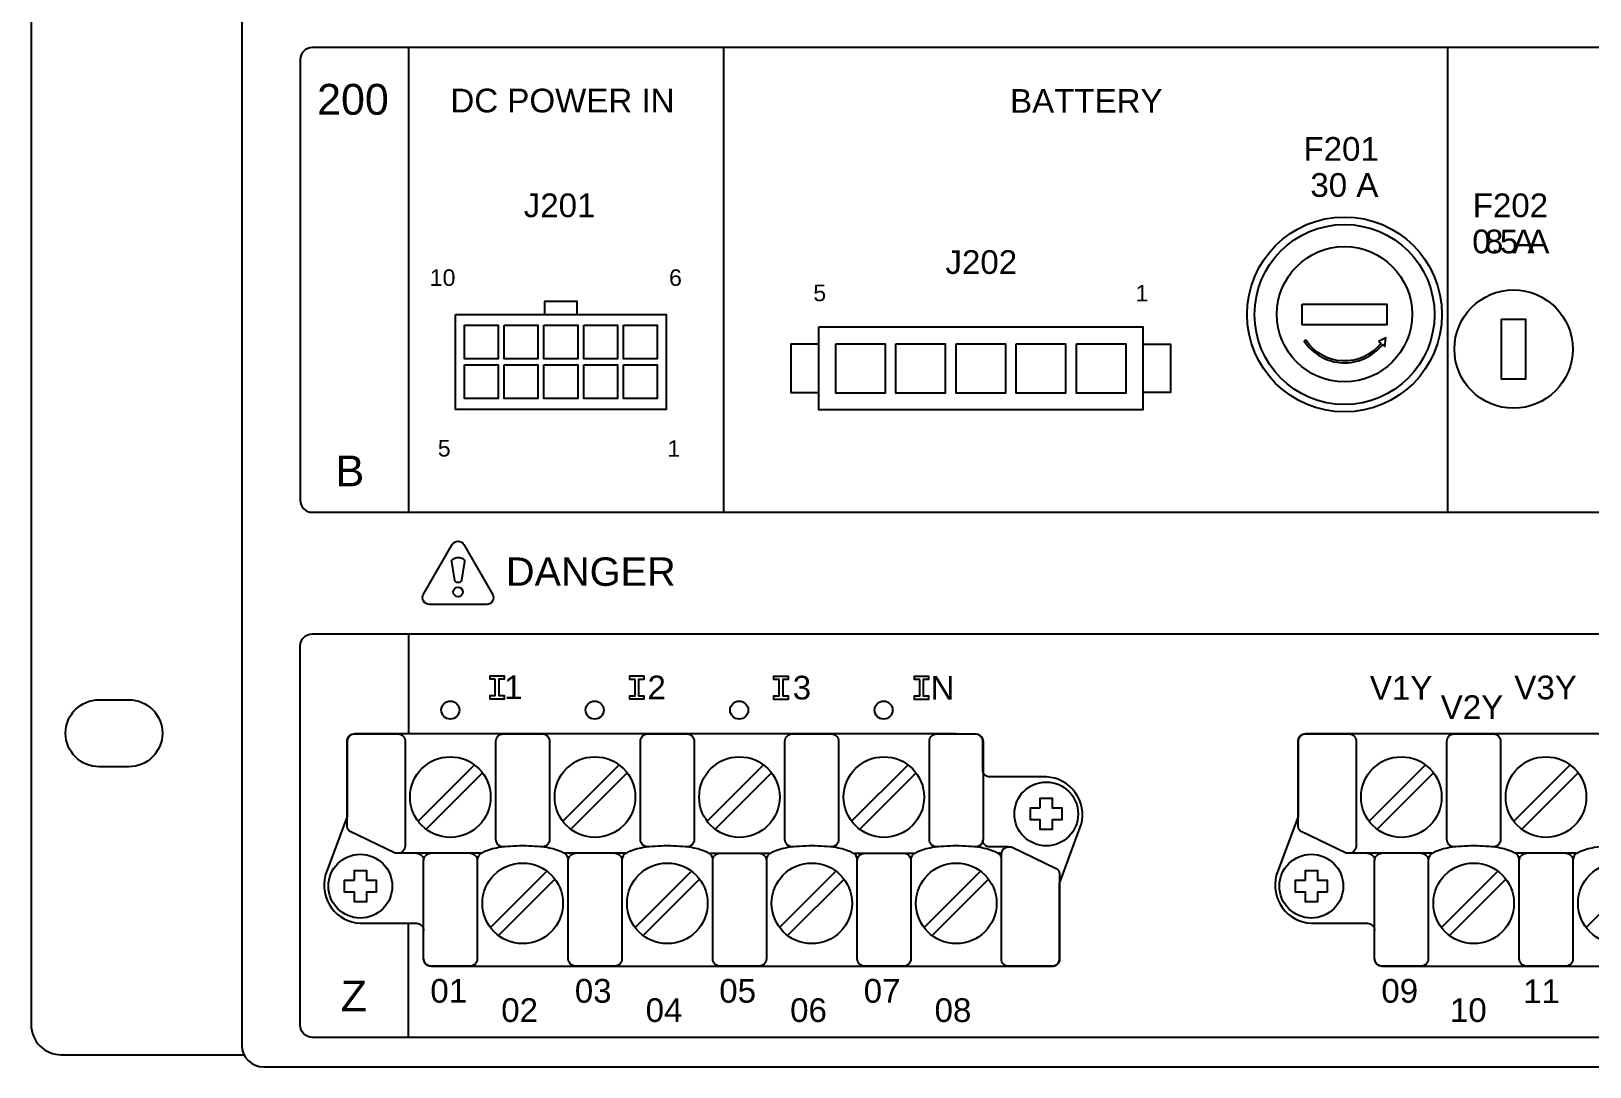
# Model space of a CAD drawing. Extents: x 3 to 47, y 1 to 34.
# Drawn here: x 26 to 32.47, y 12.73 to 17.03 of the extents above; entities that cross this region are included whole.
import ezdxf

# ---------------------------------------------------------------- set-up
doc = ezdxf.new("R2010")
doc.units = 0
doc.header["$MEASUREMENT"] = 0
for name, color, linetype in [('4_1__1__120_VAC__INCLUDES_', 7, 'CONTINUOUS'), ('4_2__2__230_VAC', 7, 'CONTINUOUS'), ('4_3__4__48_VDC', 7, 'CONTINUOUS'), ('4_4__3__125_VDC', 7, 'CONTINUOUS'), ('5_0____DWG', 7, 'CONTINUOUS')]:
    doc.layers.add(name, color=color, linetype=linetype)
doc.styles.add('ARIAL', font='arial.ttf')

msp = doc.modelspace()

# ---------------------------------------------------------------- linework, layer by layer
at = {"layer": '4_1__1__120_VAC__INCLUDES_'}
for points in [[(31.2798, 15.897), (31.6302, 15.897), (31.6302, 15.8104), (31.2798, 15.8104)], [(29.2718, 15.8024), (30.6167, 15.8024), (30.6167, 15.4576), (29.2718, 15.4576)], [(29.3417, 15.7325), (29.5467, 15.7325), (29.5467, 15.5275), (29.3417, 15.5275)], [(29.5918, 15.7325), (29.7968, 15.7325), (29.7968, 15.5275), (29.5918, 15.5275)], [(29.8416, 15.7325), (30.0466, 15.7325), (30.0466, 15.5275), (29.8416, 15.5275)], [(30.0917, 15.7325), (30.2967, 15.7325), (30.2967, 15.5275), (30.0917, 15.5275)], [(30.3418, 15.7325), (30.5468, 15.7325), (30.5468, 15.5275), (30.3418, 15.5275)]]:
    msp.add_lwpolyline(points, close=True, dxfattribs=at)
msp.add_lwpolyline([(31.596, 15.7419), (31.6059, 15.7336, -0.508249), (31.2942, 15.7471), (31.2877, 15.7427, 0.509241), (31.6124, 15.7292), (31.6222, 15.721), (31.6273, 15.7571)], format="xyb", close=True, dxfattribs=at)
for points in [[(29.2718, 15.7301), (29.1557, 15.7301), (29.1557, 15.5299), (29.2718, 15.5299)], [(30.6167, 15.7301), (30.7328, 15.7301), (30.7328, 15.5299), (30.6167, 15.5299)]]:
    msp.add_lwpolyline(points, dxfattribs=at)
for centre, radius in [((31.455, 15.8541), 0.4046), ((31.455, 15.8538), 0.3737), ((31.4549, 15.8549), 0.2808)]:
    msp.add_circle(centre, radius, dxfattribs=at)
at = {"layer": '4_2__2__230_VAC'}
for points in [[(31.2798, 15.897), (31.6302, 15.897), (31.6302, 15.8104), (31.2798, 15.8104)], [(29.2718, 15.8024), (30.6167, 15.8024), (30.6167, 15.4576), (29.2718, 15.4576)], [(29.3417, 15.7325), (29.5467, 15.7325), (29.5467, 15.5275), (29.3417, 15.5275)], [(29.5918, 15.7325), (29.7968, 15.7325), (29.7968, 15.5275), (29.5918, 15.5275)], [(29.8416, 15.7325), (30.0466, 15.7325), (30.0466, 15.5275), (29.8416, 15.5275)], [(30.0917, 15.7325), (30.2967, 15.7325), (30.2967, 15.5275), (30.0917, 15.5275)], [(30.3418, 15.7325), (30.5468, 15.7325), (30.5468, 15.5275), (30.3418, 15.5275)]]:
    msp.add_lwpolyline(points, close=True, dxfattribs=at)
msp.add_lwpolyline([(31.596, 15.7419), (31.6059, 15.7336, -0.508249), (31.2942, 15.7471), (31.2877, 15.7427, 0.509241), (31.6124, 15.7292), (31.6222, 15.721), (31.6273, 15.7571)], format="xyb", close=True, dxfattribs=at)
for points in [[(29.2718, 15.7301), (29.1557, 15.7301), (29.1557, 15.5299), (29.2718, 15.5299)], [(30.6167, 15.7301), (30.7328, 15.7301), (30.7328, 15.5299), (30.6167, 15.5299)]]:
    msp.add_lwpolyline(points, dxfattribs=at)
for centre, radius in [((31.455, 15.8541), 0.4046), ((31.455, 15.8538), 0.3737), ((31.4549, 15.8549), 0.2808)]:
    msp.add_circle(centre, radius, dxfattribs=at)
at = {"layer": '5_0____DWG'}
for points in [[(26.875, 19.3409), (26.875, 12.8191, 0.411398), (26.965, 12.73), (44.035, 12.73, 0.414214), (44.125, 12.82), (44.125, 19.3409, 0.418635), (44.0266, 19.44), (44.02, 19.44), (44.02, 19.5), (26.98, 19.5), (26.98, 19.44), (26.9752, 19.44, 0.412104)], [(30.2441, 13.1479), (30.0598, 13.1477, -0.414214), (30.0298, 13.1777), (30.0298, 13.6148, -0.390527), (30.0598, 13.6431), (30.072, 13.6431), (30.2579, 13.5534, -0.241514), (30.2708, 13.5334), (30.2708, 13.1777, -0.422157)]]:
    msp.add_lwpolyline(points, format="xyb", close=True, dxfattribs=at)
for points in [[(26.98, 19.45), (26.125, 19.45, 0.414214), (26, 19.325), (26, 12.905, 0.414214), (26.125, 12.78), (26.8844, 12.78)], [(27.1177, 16.9126), (27.1177, 15.0826, 0.414214), (27.1677, 15.0326), (43.828, 15.0326, 0.414214), (43.878, 15.0826), (43.878, 16.9126, 0.414214), (43.828, 16.9626), (27.1677, 16.9626, 0.414214), (27.1177, 16.9126, 0.416628)], [(27.7975, 14.8988), (27.9167, 14.6924, -0.57735), (27.8923, 14.6503), (27.6541, 14.6503, -0.57735), (27.6297, 14.6924), (27.7489, 14.8988, -0.57735), (27.7975, 14.8988, 0.52742)], [(27.7996, 14.8279), (27.7868, 14.7503, -0.330608), (27.7763, 14.7405), (27.7711, 14.7405, -0.34684), (27.76, 14.75), (27.747, 14.8272, -0.299293), (27.7516, 14.8378, -0.320703), (27.7961, 14.8376, -0.275241), (27.7996, 14.8279, 0.53926)], [(27.1677, 14.5274), (34.359, 14.5274, -0.414214), (34.409, 14.4774), (34.409, 12.9024, -0.414214), (34.359, 12.8524), (27.1677, 12.8524, -0.414214), (27.1177, 12.9024), (27.1177, 14.4774, -0.414214), (27.1677, 14.5274, -0.166204)], [(26.2821, 14.254), (26.4059, 14.254, -1), (26.4059, 13.976), (26.2821, 13.976, -1), (26.2821, 14.254, -0.310654)], [(29.8423, 14.1122), (27.3427, 14.1122, 0.414215), (27.3127, 14.0822), (27.3127, 13.7694), (27.2218, 13.5246, 0.47859), (27.3668, 13.326), (27.6002, 13.326, -0.414214), (27.6302, 13.296)], [(27.8696, 13.6168), (27.5114, 13.6168), (27.3255, 13.7065, -0.241986), (27.3127, 13.7264), (27.3126, 14.0822, -0.422157), (27.3393, 14.112), (27.5236, 14.1122, -0.414214), (27.5536, 14.0822), (27.5536, 13.6451, -0.390527), (27.5236, 13.6168)], [(27.9679, 13.6435), (27.9601, 13.6435, -0.414214), (27.9301, 13.6735), (27.9301, 14.0822, -0.414214), (27.9601, 14.1122), (28.1229, 14.1122, -0.414214), (28.1529, 14.0822), (28.1529, 13.6735, -0.414214), (28.1229, 13.6435), (28.1161, 13.6435)], [(28.5687, 13.6435), (28.5608, 13.6435, -0.414214), (28.5308, 13.6735), (28.5308, 14.0822, -0.414214), (28.5608, 14.1122), (28.7237, 14.1122, -0.414214), (28.7537, 14.0822), (28.7537, 13.6735, -0.414214), (28.7237, 13.6435), (28.7169, 13.6435)], [(29.1687, 13.6435), (29.1608, 13.6435, -0.414214), (29.1308, 13.6735), (29.1308, 14.0822, -0.414214), (29.1608, 14.1122), (29.3237, 14.1122, -0.414214), (29.3537, 14.0822), (29.3537, 13.6735, -0.414214), (29.3237, 13.6435), (29.3169, 13.6435)], [(29.7687, 13.6435), (29.7608, 13.6435, -0.414214), (29.7308, 13.6735), (29.7308, 14.0822, -0.414214), (29.7608, 14.1122), (29.9237, 14.1122, -0.414214), (29.9537, 14.0822), (29.9537, 13.6735, -0.414214), (29.9237, 13.6435), (29.9169, 13.6435)], [(30.0583, 13.1477), (30.2408, 13.1477, 0.414214), (30.2708, 13.1777), (30.2708, 13.4908), (30.3617, 13.7355, 0.480048), (30.2166, 13.9337), (29.9824, 13.9337, -0.414214), (29.9524, 13.9637), (29.9524, 14.0819, 0.414212), (29.9224, 14.1119)], [(33.7923, 14.1122), (31.2926, 14.1122, 0.414215), (31.2626, 14.0822), (31.2627, 13.7694), (31.1718, 13.5246, 0.47859), (31.3168, 13.326), (31.5502, 13.326, -0.414214), (31.5802, 13.296)], [(31.8196, 13.6168), (31.4614, 13.6168), (31.2755, 13.7065, -0.241986), (31.2627, 13.7264), (31.2626, 14.0822, -0.422157), (31.2893, 14.112), (31.4736, 14.1122, -0.414214), (31.5036, 14.0822), (31.5036, 13.6451, -0.390527), (31.4736, 13.6168)], [(31.9179, 13.6435), (31.9101, 13.6435, -0.414214), (31.8801, 13.6735), (31.8801, 14.0822, -0.414214), (31.9101, 14.1122), (32.0729, 14.1122, -0.414214), (32.1029, 14.0822), (32.1029, 13.6735, -0.414214), (32.0729, 13.6435), (32.0661, 13.6435)], [(30.0598, 13.6431), (29.9824, 13.643, -0.414214), (29.9524, 13.673)], [(27.6002, 13.6168, -0.414214), (27.6302, 13.5868)], [(27.8231, 13.6168, -0.414214), (27.8531, 13.5868), (27.8531, 13.178, -0.414214), (27.8231, 13.148), (27.6602, 13.148, -0.414214), (27.6302, 13.178), (27.6302, 13.5868, -0.414214), (27.6602, 13.6168)], [(28.231, 13.5868, 0.191033), (28.2225, 13.6107, 0.081668), (28.2068, 13.6208, 0.0591), (28.1431, 13.6402, 0.034646), (28.0416, 13.6472, 0.03436), (27.9409, 13.6402, 0.0591), (27.8772, 13.6208, 0.081668), (27.8616, 13.6107, 0.191033), (27.8531, 13.5868)], [(28.4238, 13.6168, -0.414214), (28.4538, 13.5868), (28.4538, 13.178, -0.414214), (28.4238, 13.148), (28.261, 13.148, -0.414214), (28.231, 13.178), (28.231, 13.5868, -0.414214), (28.261, 13.6168)], [(28.8317, 13.5868, 0.191033), (28.8232, 13.6107, 0.081668), (28.8076, 13.6208, 0.0591), (28.7439, 13.6402, 0.034646), (28.6424, 13.6472, 0.03436), (28.5417, 13.6402, 0.0591), (28.478, 13.6208, 0.081668), (28.4623, 13.6107, 0.191033), (28.4538, 13.5868)], [(29.0238, 13.6168, -0.414214), (29.0538, 13.5868), (29.0538, 13.178, -0.414214), (29.0238, 13.148), (28.861, 13.148, -0.414214), (28.831, 13.178), (28.831, 13.5868, -0.414214), (28.861, 13.6168)], [(29.4318, 13.5868, 0.191033), (29.4232, 13.6107, 0.081668), (29.4076, 13.6208, 0.0591), (29.3439, 13.6402, 0.034646), (29.2424, 13.6472, 0.03436), (29.1417, 13.6402, 0.0591), (29.078, 13.6208, 0.081668), (29.0623, 13.6107, 0.191033), (29.0538, 13.5868)], [(29.6238, 13.6168, -0.414214), (29.6538, 13.5868), (29.6538, 13.178, -0.414214), (29.6238, 13.148), (29.461, 13.148, -0.414214), (29.431, 13.178), (29.431, 13.5868, -0.414214), (29.461, 13.6168)], [(30.0298, 13.5996, 0.094202), (30.0232, 13.6107, 0.081668), (30.0076, 13.6208, 0.0591), (29.9439, 13.6402, 0.034646), (29.8424, 13.6472, 0.03436), (29.7417, 13.6402, 0.0591), (29.678, 13.6208, 0.081668), (29.6623, 13.6107, 0.191033), (29.6538, 13.5868)], [(31.5502, 13.6168, -0.414214), (31.5802, 13.5868)], [(31.7731, 13.6168, -0.414214), (31.8031, 13.5868), (31.8031, 13.178, -0.414214), (31.7731, 13.148), (31.6102, 13.148, -0.414214), (31.5802, 13.178), (31.5802, 13.5868, -0.414214), (31.6102, 13.6168)], [(32.181, 13.5868, 0.191033), (32.1725, 13.6107, 0.081668), (32.1568, 13.6208, 0.0591), (32.0931, 13.6402, 0.034646), (31.9916, 13.6472, 0.03436), (31.8909, 13.6402, 0.0591), (31.8272, 13.6208, 0.081668), (31.8116, 13.6107, 0.191033), (31.8031, 13.5868)], [(32.3738, 13.6168, -0.414214), (32.4038, 13.5868), (32.4038, 13.178, -0.414214), (32.3738, 13.148), (32.211, 13.148, -0.414214), (32.181, 13.178), (32.181, 13.5868, -0.414214), (32.211, 13.6168)], [(32.7817, 13.5868, 0.191033), (32.7732, 13.6107, 0.081668), (32.7576, 13.6208, 0.0591), (32.6939, 13.6402, 0.034646), (32.5924, 13.6472, 0.03436), (32.4917, 13.6402, 0.0591), (32.428, 13.6208, 0.081668), (32.4123, 13.6107, 0.191033), (32.4038, 13.5868)], [(27.6302, 13.178, 0.414213), (27.6602, 13.148), (30.0598, 13.1477)], [(31.5802, 13.178, 0.414213), (31.6102, 13.148), (34.0098, 13.1477)]]:
    msp.add_lwpolyline(points, format="xyb", dxfattribs=at)
for points in [[(27.5678, 16.9626), (27.5678, 15.0326)], [(28.8775, 15.0326), (28.8775, 16.9626)], [(31.8821, 16.9626), (31.8821, 15.0326)], [(28.133, 15.854), (28.133, 15.9091), (28.2669, 15.9091), (28.2669, 15.854)], [(27.5678, 14.5274), (27.5678, 14.1122)], [(27.9278, 14.3394), (27.9058, 14.3394), (27.9058, 14.354), (27.9645, 14.354), (27.9645, 14.3394), (27.9424, 14.3394), (27.9424, 14.2713), (27.9645, 14.2713), (27.9645, 14.2568), (27.9058, 14.2568), (27.9058, 14.2713), (27.9278, 14.2713), (27.9278, 14.3394)], [(28.5084, 14.3387), (28.4863, 14.3387), (28.4863, 14.3533), (28.5451, 14.3533), (28.5451, 14.3387), (28.523, 14.3387), (28.523, 14.2707), (28.5451, 14.2707), (28.5451, 14.2561), (28.4863, 14.2561), (28.4863, 14.2707), (28.5084, 14.2707), (28.5084, 14.3387)], [(29.1072, 14.338), (29.0851, 14.338), (29.0851, 14.3526), (29.1438, 14.3526), (29.1438, 14.338), (29.1218, 14.338), (29.1218, 14.27), (29.1438, 14.27), (29.1438, 14.2554), (29.0851, 14.2554), (29.0851, 14.27), (29.1072, 14.27), (29.1072, 14.338)], [(29.6909, 14.338), (29.6688, 14.338), (29.6688, 14.3526), (29.7276, 14.3526), (29.7276, 14.338), (29.7055, 14.338), (29.7055, 14.27), (29.7276, 14.27), (29.7276, 14.2554), (29.6688, 14.2554), (29.6688, 14.27), (29.6909, 14.27), (29.6909, 14.338)], [(27.8413, 13.9838), (27.6072, 13.7497)], [(28.4421, 13.9838), (28.2079, 13.7497)], [(29.0421, 13.9838), (28.8079, 13.7497)], [(29.6421, 13.9838), (29.4079, 13.7497)], [(31.7913, 13.9838), (31.5572, 13.7497)], [(32.3921, 13.9838), (32.1579, 13.7497)], [(27.8748, 13.9504), (27.6406, 13.7162)], [(28.4755, 13.9504), (28.2413, 13.7162)], [(29.0755, 13.9504), (28.8413, 13.7162)], [(29.6755, 13.9504), (29.4414, 13.7162)], [(31.8248, 13.9504), (31.5906, 13.7162)], [(32.4255, 13.9504), (32.1913, 13.7162)], [(28.4703, 13.6168), (28.2144, 13.6168)], [(28.8152, 13.6168), (29.0703, 13.6168)], [(29.4152, 13.6168), (29.6704, 13.6168)], [(30.03, 13.6172), (30.0146, 13.6172)], [(32.4203, 13.6168), (32.1644, 13.6168)], [(28.142, 13.5428), (27.9078, 13.3087)], [(28.7427, 13.5428), (28.5086, 13.3087)], [(29.3428, 13.5428), (29.1086, 13.3087)], [(29.9428, 13.5428), (29.7086, 13.3087)], [(32.092, 13.5428), (31.8578, 13.3087)], [(32.6927, 13.5428), (32.4586, 13.3087)], [(28.1754, 13.5094), (27.9412, 13.2752)], [(28.7762, 13.5094), (28.542, 13.2752)], [(29.3762, 13.5094), (29.142, 13.2752)], [(29.9762, 13.5094), (29.742, 13.2752)], [(32.1254, 13.5094), (31.8912, 13.2752)], [(27.5678, 12.8524), (27.5678, 13.326)]]:
    msp.add_lwpolyline(points, dxfattribs=at)
for points in [[(27.7625, 15.854), (28.6375, 15.854), (28.6375, 15.46), (27.7625, 15.46)], [(27.8, 15.8095), (27.94, 15.8095), (27.94, 15.6695), (27.8, 15.6695)], [(27.965, 15.8095), (28.105, 15.8095), (28.105, 15.6695), (27.965, 15.6695)], [(28.13, 15.8095), (28.27, 15.8095), (28.27, 15.6695), (28.13, 15.6695)], [(28.295, 15.8095), (28.435, 15.8095), (28.435, 15.6695), (28.295, 15.6695)], [(28.46, 15.8095), (28.6, 15.8095), (28.6, 15.6695), (28.46, 15.6695)], [(32.1071, 15.8349), (32.207, 15.8349), (32.207, 15.585), (32.1071, 15.585)], [(27.8, 15.6445), (27.94, 15.6445), (27.94, 15.5045), (27.8, 15.5045)], [(27.965, 15.6445), (28.105, 15.6445), (28.105, 15.5045), (27.965, 15.5045)], [(28.13, 15.6445), (28.27, 15.6445), (28.27, 15.5045), (28.13, 15.5045)], [(28.295, 15.6445), (28.435, 15.6445), (28.435, 15.5045), (28.295, 15.5045)], [(28.46, 15.6445), (28.6, 15.6445), (28.6, 15.5045), (28.46, 15.5045)], [(30.1912, 13.8048), (30.1912, 13.8451), (30.2412, 13.8451), (30.2412, 13.8048), (30.2813, 13.8048), (30.2813, 13.7549), (30.2412, 13.7549), (30.2412, 13.7149), (30.1912, 13.7149), (30.1912, 13.7549), (30.1511, 13.7549), (30.1511, 13.8048)], [(27.3423, 13.5049), (27.3423, 13.5453), (27.3922, 13.5453), (27.3922, 13.5049), (27.4324, 13.5049), (27.4324, 13.455), (27.3922, 13.455), (27.3922, 13.415), (27.3423, 13.415), (27.3423, 13.455), (27.3021, 13.455), (27.3021, 13.5049)], [(31.2923, 13.5049), (31.2923, 13.5453), (31.3422, 13.5453), (31.3422, 13.5049), (31.3824, 13.5049), (31.3824, 13.455), (31.3422, 13.455), (31.3422, 13.415), (31.2923, 13.415), (31.2923, 13.455), (31.2521, 13.455), (31.2521, 13.5049)]]:
    msp.add_lwpolyline(points, close=True, dxfattribs=at)
for centre, radius in [((32.1571, 15.71), 0.2456), ((27.7732, 14.702), 0.02), ((27.741, 14.211), 0.0375), ((28.3406, 14.211), 0.0375), ((28.9407, 14.211), 0.0375), ((29.5405, 14.211), 0.0375), ((27.741, 13.85), 0.1673), ((28.3417, 13.85), 0.1673), ((28.9417, 13.85), 0.1673), ((29.5417, 13.85), 0.1673), ((31.691, 13.85), 0.1673), ((32.2917, 13.85), 0.1673), ((30.2162, 13.78), 0.1324), ((27.3672, 13.4802), 0.1324), ((31.3172, 13.4802), 0.1324), ((28.0416, 13.409), 0.1673), ((28.6424, 13.409), 0.1673), ((29.2424, 13.409), 0.1673), ((29.8424, 13.409), 0.1673), ((31.9916, 13.409), 0.1673), ((32.5924, 13.409), 0.1673)]:
    msp.add_circle(centre, radius, dxfattribs=at)

# ---------------------------------------------------------------- texts
at = {"layer": '4_1__1__120_VAC__INCLUDES_', "style": 'ARIAL'}
for s, height, p in [('BATTERY', 0.09833, (30.0659, 16.6916)), ('F201', 0.09833, (31.2845, 16.4923)), ('30 A', 0.09833, (31.3131, 16.3424)), ('8 A', 0.09833, (32.0383, 16.1079)), ('J202', 0.09833, (29.7974, 16.0224)), ('5', 0.0688, (29.2486, 15.9091)), ('1', 0.0688, (30.5871, 15.908))]:
    msp.add_text(s, height=height, dxfattribs=at).set_placement(p)
at = {"layer": '4_2__2__230_VAC', "style": 'ARIAL'}
for s, height, p in [('BATTERY', 0.09833, (30.0659, 16.6916)), ('F201', 0.09833, (31.2845, 16.4923)), ('30 A', 0.09833, (31.3131, 16.3424)), ('8 A', 0.09833, (32.0383, 16.1079)), ('J202', 0.09833, (29.7974, 16.0224)), ('5', 0.0688, (29.2486, 15.9091)), ('1', 0.0688, (30.5871, 15.908))]:
    msp.add_text(s, height=height, dxfattribs=at).set_placement(p)
at = {"layer": '4_3__4__48_VDC', "style": 'ARIAL'}
msp.add_text('0.5 A', height=0.09833, dxfattribs=at).set_placement((31.9855, 16.1079))
at = {"layer": '4_4__3__125_VDC', "style": 'ARIAL'}
msp.add_text('8 A', height=0.09833, dxfattribs=at).set_placement((32.0383, 16.1079))
at = {"layer": '5_0____DWG', "style": 'ARIAL'}
for s, height, p in [('200', 0.12783, (27.1877, 16.6835)), ('DC POWER IN', 0.098333, (27.7413, 16.6932)), ('J201', 0.09833, (28.0457, 16.258)), ('F202', 0.09833, (31.9875, 16.258)), ('10', 0.06883, (27.6554, 15.9725)), ('6', 0.0688, (28.6493, 15.9725)), ('5', 0.0688, (27.689, 15.2642)), ('1', 0.0688, (28.6425, 15.263)), ('B', 0.1278, (27.2645, 15.1405)), ('DANGER', 0.118, (27.9718, 14.7273)), ('1', 0.0983, (27.9645, 14.2568)), ('2', 0.0983, (28.5599, 14.2561)), ('3', 0.0983, (29.1631, 14.2554)), ('N', 0.0983, (29.7359, 14.2547)), ('V1Y', 0.09833, (31.5604, 14.2542)), ('V3Y', 0.09833, (32.1604, 14.2559)), ('V2Y', 0.09833, (31.8546, 14.1742)), ('Z', 0.1278, (27.2857, 12.9603)), ('01', 0.09833, (27.658, 12.9963)), ('03', 0.09833, (28.258, 12.9963)), ('05', 0.09833, (28.858, 12.9963)), ('07', 0.09833, (29.458, 12.9963)), ('09', 0.09833, (31.608, 12.9963)), ('11', 0.09833, (32.197, 12.9946)), ('02', 0.09833, (27.9523, 12.9162)), ('04', 0.09833, (28.5523, 12.9162)), ('06', 0.09833, (29.1523, 12.9162)), ('08', 0.09833, (29.7523, 12.9162)), ('10', 0.09833, (31.893, 12.9162))]:
    msp.add_text(s, height=height, dxfattribs=at).set_placement(p)

doc.saveas('drawing.dxf')
